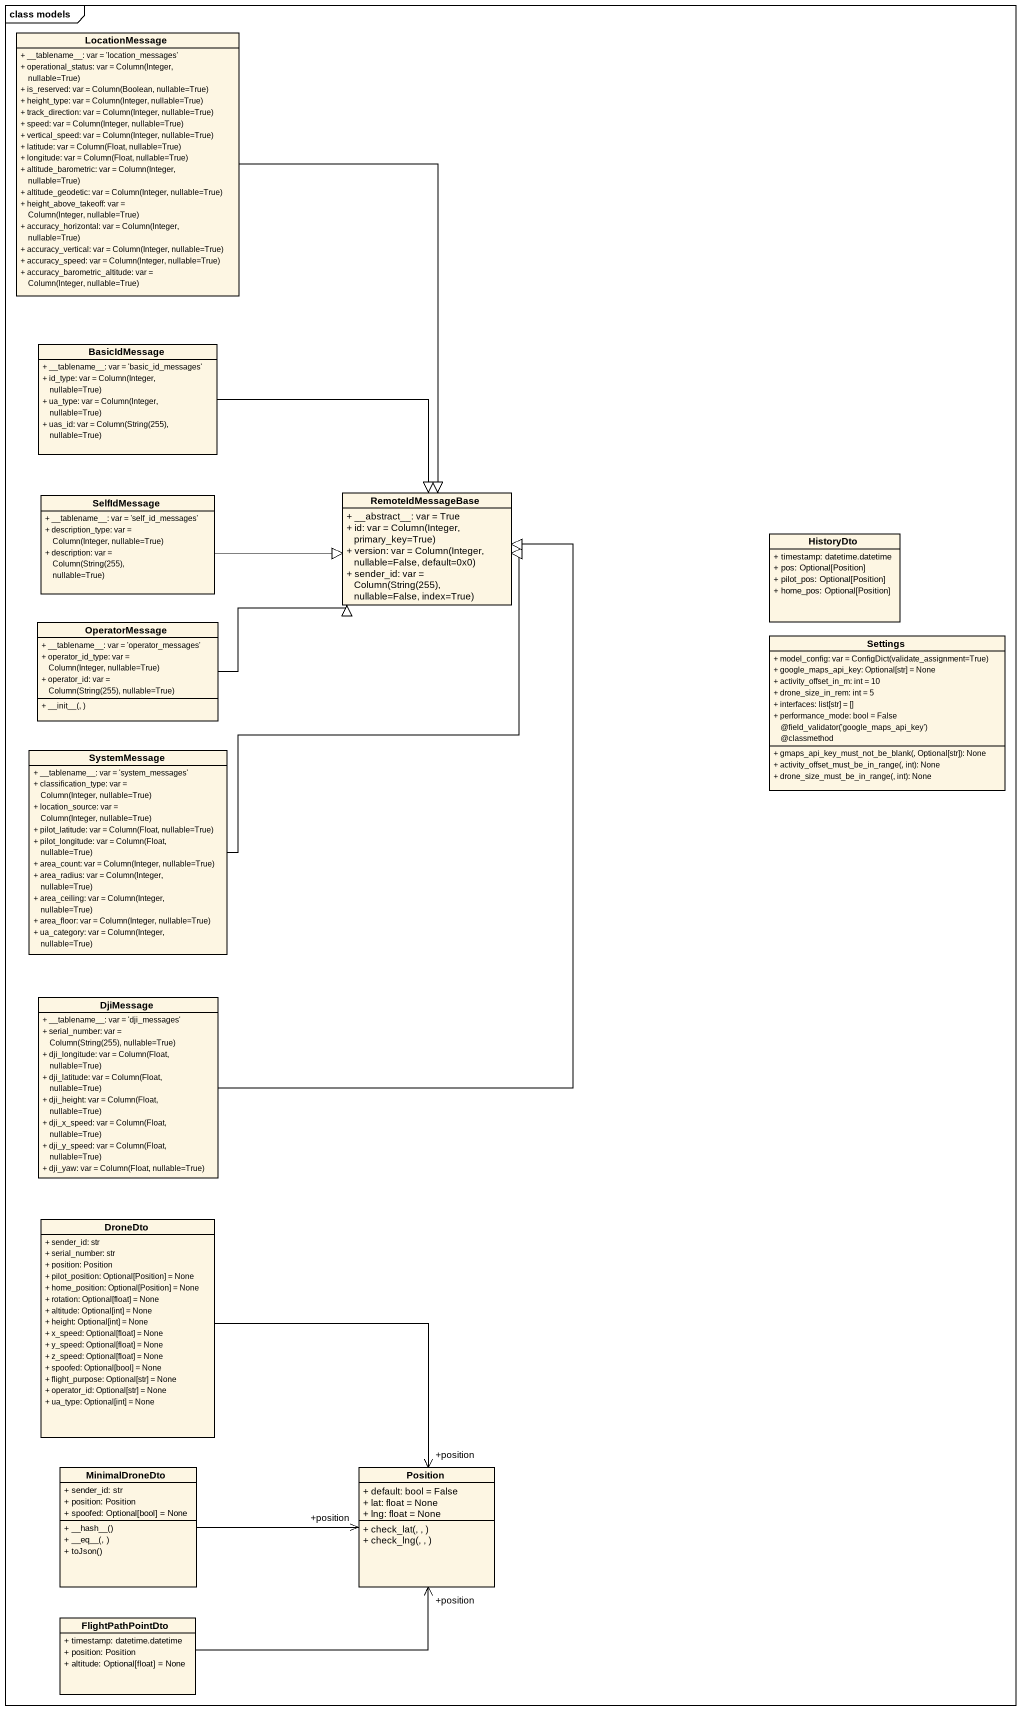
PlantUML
@startuml
mainframe class models
hide circle
hide empty members
skinparam classAttributeIconSize 0
class LocationMessage {
  + ~__tablename~__: var = 'location_messages'
  {field} + operational_status: var = Column(Integer, nullable=True)
  {field} + is_reserved: var = Column(Boolean, nullable=True)
  {field} + height_type: var = Column(Integer, nullable=True)
  {field} + track_direction: var = Column(Integer, nullable=True)
  {field} + speed: var = Column(Integer, nullable=True)
  {field} + vertical_speed: var = Column(Integer, nullable=True)
  {field} + latitude: var = Column(Float, nullable=True)
  {field} + longitude: var = Column(Float, nullable=True)
  {field} + altitude_barometric: var = Column(Integer, nullable=True)
  {field} + altitude_geodetic: var = Column(Integer, nullable=True)
  {field} + height_above_takeoff: var = Column(Integer, nullable=True)
  {field} + accuracy_horizontal: var = Column(Integer, nullable=True)
  {field} + accuracy_vertical: var = Column(Integer, nullable=True)
  {field} + accuracy_speed: var = Column(Integer, nullable=True)
  {field} + accuracy_barometric_altitude: var = Column(Integer, nullable=True)
}
class BasicIdMessage {
  + ~__tablename~__: var = 'basic_id_messages'
  {field} + id_type: var = Column(Integer, nullable=True)
  {field} + ua_type: var = Column(Integer, nullable=True)
  {field} + uas_id: var = Column(String(255), nullable=True)
}
class SelfIdMessage {
  + ~__tablename~__: var = 'self_id_messages'
  {field} + description_type: var = Column(Integer, nullable=True)
  {field} + description: var = Column(String(255), nullable=True)
}
class RemoteIdMessageBase {
  + ~__abstract~__: var = True
  {field} + id: var = Column(Integer, primary_key=True)
  {field} + version: var = Column(Integer, nullable=False, default=0x0)
  {field} + sender_id: var = Column(String(255), nullable=False, index=True)
}
class HistoryDto {
  + timestamp: datetime.datetime
  + pos: Optional[Position]
  + pilot_pos: Optional[Position]
  + home_pos: Optional[Position]
}
class OperatorMessage {
  + ~__tablename~__: var = 'operator_messages'
  {field} + operator_id_type: var = Column(Integer, nullable=True)
  {field} + operator_id: var = Column(String(255), nullable=True)
  + ~__init~__(, )
}
class Settings {
  {field} + model_config: var = ConfigDict(validate_assignment=True)
  + google_maps_api_key: Optional[str] = None
  + activity_offset_in_m: int = 10
  + drone_size_in_rem: int = 5
  + interfaces: list[str] = []
  {field} + performance_mode: bool = False @field_validator('google_maps_api_key') @classmethod
  + gmaps_api_key_must_not_be_blank(, Optional[str]): None
  + activity_offset_must_be_in_range(, int): None
  + drone_size_must_be_in_range(, int): None
}
class SystemMessage {
  + ~__tablename~__: var = 'system_messages'
  {field} + classification_type: var = Column(Integer, nullable=True)
  {field} + location_source: var = Column(Integer, nullable=True)
  {field} + pilot_latitude: var = Column(Float, nullable=True)
  {field} + pilot_longitude: var = Column(Float, nullable=True)
  {field} + area_count: var = Column(Integer, nullable=True)
  {field} + area_radius: var = Column(Integer, nullable=True)
  {field} + area_ceiling: var = Column(Integer, nullable=True)
  {field} + area_floor: var = Column(Integer, nullable=True)
  {field} + ua_category: var = Column(Integer, nullable=True)
}
class DjiMessage {
  + ~__tablename~__: var = 'dji_messages'
  {field} + serial_number: var = Column(String(255), nullable=True)
  {field} + dji_longitude: var = Column(Float, nullable=True)
  {field} + dji_latitude: var = Column(Float, nullable=True)
  {field} + dji_height: var = Column(Float, nullable=True)
  {field} + dji_x_speed: var = Column(Float, nullable=True)
  {field} + dji_y_speed: var = Column(Float, nullable=True)
  {field} + dji_yaw: var = Column(Float, nullable=True)
}
class DroneDto {
  + sender_id: str
  + serial_number: str
  + position: Position
  + pilot_position: Optional[Position] = None
  + home_position: Optional[Position] = None
  + rotation: Optional[float] = None
  + altitude: Optional[int] = None
  + height: Optional[int] = None
  + x_speed: Optional[float] = None
  + y_speed: Optional[float] = None
  + z_speed: Optional[float] = None
  + spoofed: Optional[bool] = None
  + flight_purpose: Optional[str] = None
  + operator_id: Optional[str] = None
  + ua_type: Optional[int] = None
}
class MinimalDroneDto {
  + sender_id: str
  + position: Position
  + spoofed: Optional[bool] = None
  + ~__hash~__()
  + ~__eq~__(, )
  + toJson()
}
class Position {
  + default: bool = False
  + lat: float = None
  + lng: float = None
  + check_lat(, , )
  + check_lng(, , )
}
class FlightPathPointDto {
  + timestamp: datetime.datetime
  + position: Position
  + altitude: Optional[float] = None
}
LocationMessage --|> RemoteIdMessageBase
BasicIdMessage -right-|> RemoteIdMessageBase
SelfIdMessage -right-|> RemoteIdMessageBase
OperatorMessage -right-|> RemoteIdMessageBase
SystemMessage -up-|> RemoteIdMessageBase
DjiMessage -up-|> RemoteIdMessageBase
DroneDto --> "+position" Position
MinimalDroneDto -right-> "+position" Position
FlightPathPointDto -right-> "+position" Position
@enduml
